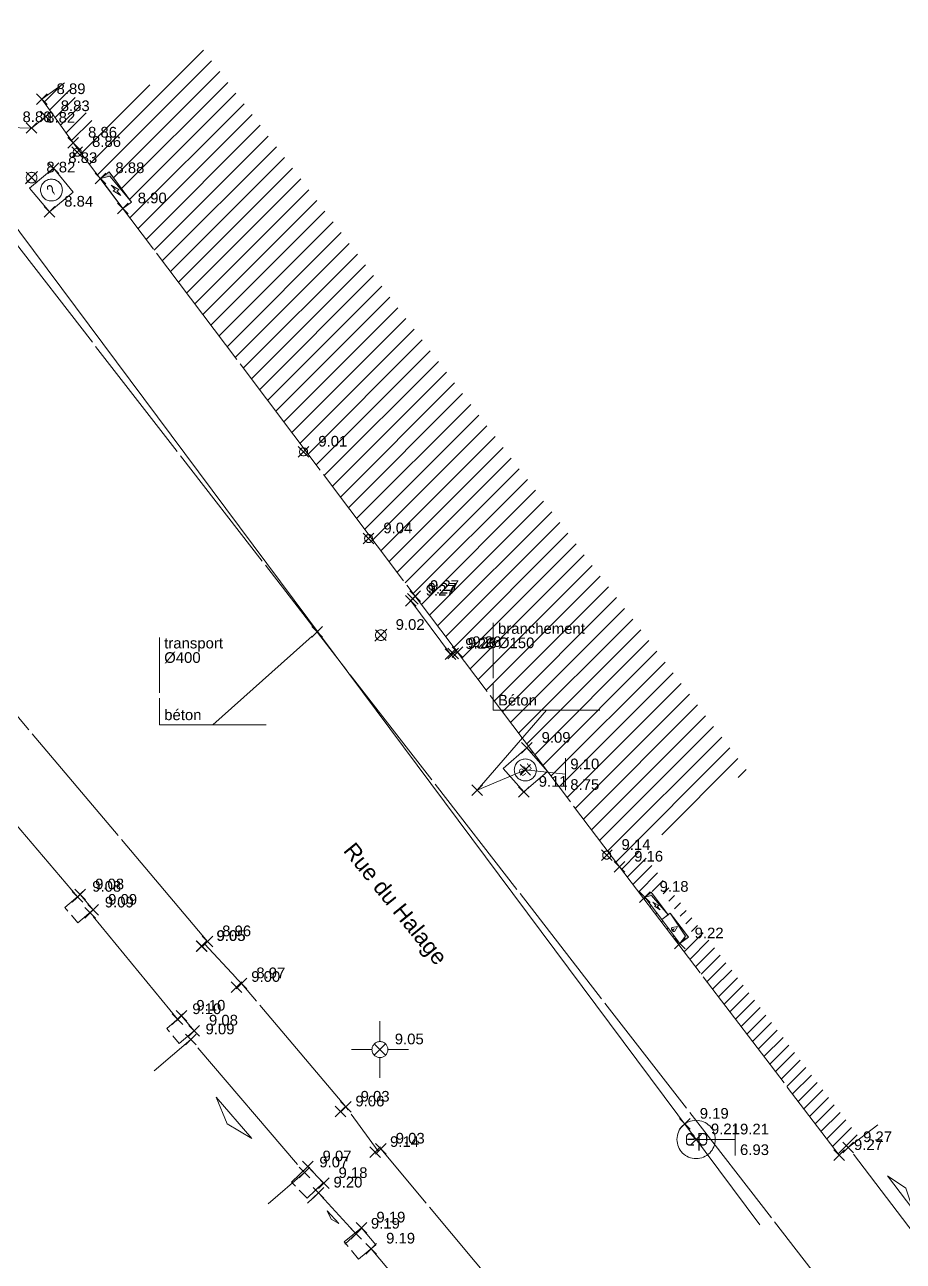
# Model space of a CAD drawing. Header units: metres. Extents: x 1232176 to 1232774, y 7198915 to 7199601.
# Drawn here: x 1232613.99 to 1232630.48, y 7199486.19 to 7199509.4 of the extents above; entities that cross this region are included whole.
import ezdxf
from ezdxf.enums import TextEntityAlignment as Align

# ---------------------------------------------------------------- set-up
doc = ezdxf.new("R2010")
doc.units = ezdxf.units.M
doc.header["$PDMODE"] = 3
doc.header["$PDSIZE"] = 0.1
for name, pattern in [('LL_0821', [0.7, 0.5, -0.2]), ('LL_0822', [2.5, 2.5, 0]), ('RL_1105', [2.5, 2.5, 0]), ('SL_1144', [2.5, 2.5, 0]), ('SL_1146', [2.5, 2.5, 0]), ('Socle_Continu', [2.5, 2.5, 0]), ('YL_2901', [2.5, 2.5, 0])]:
    doc.linetypes.add(name, pattern=pattern)
for name, color, linetype, lineweight in [('BATIH_SCS', 201, 'Socle_Continu', 13), ('CLOTH_SCS', 212, 'Socle_Continu', 13), ('CLOTU_SCS', 212, 'Socle_Continu', 13), ('EAUPO_SCS', 140, 'Socle_Continu', 13), ('ELECT_SCS', 1, 'Socle_Continu', 13), ('GAZFL_SCS', 40, 'Socle_Continu', 13), ('HABIL_SCI', 7, 'Socle_Continu', 13), ('INDET_SCS', 7, 'Socle_Continu', 13), ('SIGTA_SCI', 7, 'Socle_Continu', 13), ('SIGTO_SCI', 255, 'Socle_Continu', 13), ('VOIRI_SCS', 7, 'Socle_Continu', 13)]:
    doc.layers.add(name, color=color, linetype=linetype, lineweight=lineweight)
for name, color, linetype, lineweight, true_color in [('BATIM_SCS', 7, 'Socle_Continu', 13, 0xdf7fff), ('EAUPL_PSI', 5, 'Socle_Continu', 13, 0x0000ff), ('EAUPL_PSS', 5, 'Socle_Continu', 13, 0x0000ff), ('EAUPL_SCI', 5, 'Socle_Continu', 13, 0x0000ff), ('EAUPL_SCS', 5, 'Socle_Continu', 13, 0x0000ff), ('EAUPL_SCT', 5, 'Socle_Continu', 13, 0x0000ff), ('EAUUS_PSI', 7, 'Socle_Continu', 13, 0x7f3f00), ('EAUUS_SCI', 7, 'Socle_Continu', 13, 0x7f3f00), ('EAUUS_SCS', 7, 'Socle_Continu', 13, 0x7f3f00), ('EAUUS_SCT', 7, 'Socle_Continu', 13, 0x7f3f00), ('SIGTR_PSS', 7, 'Socle_Continu', 13, 0x9966cc), ('SIGTS_PSS', 7, 'Socle_Continu', 13, 0x9966cc)]:
    doc.layers.add(name, color=color, linetype=linetype, lineweight=lineweight, true_color=true_color)
doc.styles.add('Reseaux', font='arial.ttf')
doc.styles.get("Standard").update_dxf_attribs({"font": 'arial.ttf'})
doc.linetypes.add('BL_0101', pattern='A,3,-0.2,0.2,-0.381,["ep",Standard,S=0.254,R=0,X=-0.2,Y=-0.1],-0.381,0.2,-0.2', length=4.562)
doc.linetypes.add('CL_0181', pattern='A,3,-0.15,0.4,-0.381,["eu",Standard,S=0.254,R=0,X=-0.2,Y=-0.1],-0.381,0.4,-0.15', length=4.862)
pattern_1 = [(45, (0, 0), (-0.1237436867076, 0.1237436867076), [])]

# ---------------------------------------------------------------- blocks, each defined once
blk = doc.blocks.new('YP_1521')
at = {"layer": 'SIGTO_SCI', "color": 7, "linetype": 'Socle_Continu'}
blk.add_point((0, 0), dxfattribs=at)
at = {"layer": 'SIGTA_SCI', "linetype": 'Socle_Continu'}
blk.add_attdef('ALT', (0.278, 0.099), '', height=0.2, dxfattribs=at)
at = {"layer": 'SIGTA_SCI', "linetype": 'Socle_Continu', "flags": 9}
blk.add_attdef('CALQUE_ALT', (1.69, -1.18), '', height=0.2, dxfattribs=at)
at = {"layer": 'SIGTO_SCI', "linetype": 'Socle_Continu', "flags": 9}
for tag, p in [('ID', (1.69, 0.105)), ('NATURE', (1.69, -0.216)), ('FAMILLE', (1.69, -0.538)), ('CALQUE', (1.69, -0.859)), ('PCRS', (1.69, -1.823))]:
    blk.add_attdef(tag, p, '', height=0.2, dxfattribs=at)
blk = doc.blocks.new('FP_0406')
at = {"layer": 'ELECT_SCS', "linetype": 'Socle_Continu'}
blk.add_hatch(color=256, dxfattribs=at).paths.add_polyline_path([(0, 0), (0, 0.286), (1, 0.286), (0.1, 0.229)])
at = {"layer": 'ELECT_SCS', "linetype": 'Socle_Continu', "flags": 128}
blk.add_lwpolyline([(0, 0.286), (0, 0), (1, 0), (1, 0.286)], close=True, dxfattribs=at)
at = {"layer": 'ELECT_SCS', "linetype": 'Socle_Continu'}
blk.add_lwpolyline([(0, 0), (0, 0.286), (1, 0.286), (0.1, 0.229)], close=True, dxfattribs=at)
at = {"layer": 'ELECT_SCS', "linetype": 'Socle_Continu', "flags": 128}
blk.add_lwpolyline([(0.689, 0.161), (0.466, 0.074), (0.473, 0.136), (0.314, 0.12), (0.54, 0.215), (0.526, 0.147), (0.689, 0.161)], dxfattribs=at)
at = {"layer": 'ELECT_SCS', "linetype": 'Socle_Continu', "flags": 9}
for tag, p in [('ID', (1.244, 0.678)), ('NATURE', (1.244, 0.357)), ('FAMILLE', (1.244, 0.035)), ('CALQUE', (1.244, -0.286)), ('PCRS', (1.244, -0.607))]:
    blk.add_attdef(tag, p, '', height=0.2, dxfattribs=at)
blk = doc.blocks.new('SP_1161')
at = {"layer": 'CLOTU_SCS', "linetype": 'Socle_Continu'}
for p, q in [((0, 0), (0, 0.2745)), ((1, 0.2745), (1, 0)), ((0.5, 0.1545), (0.3438, 0.103)), ((0.6563, 0.103), (0.5, 0.1545)), ((0.3438, 0.103), (0.6563, 0.103)), ((0.0625, 0), (0.9375, 0))]:
    blk.add_line(p, q, dxfattribs=at)
at = {"layer": 'CLOTU_SCS', "linetype": 'Socle_Continu', "flags": 9}
for tag, p in [('ID', (1.3598, 0.3853)), ('NATURE', (1.3598, 0.0641)), ('FAMILLE', (1.3598, -0.2572)), ('CALQUE', (1.3598, -0.5785)), ('PCRS', (1.3598, -0.8998))]:
    blk.add_attdef(tag, p, '', height=0.2, dxfattribs=at)
blk = doc.blocks.new('CP_0163')
at = {"layer": 'EAUUS_SCS', "linetype": 'Socle_Continu'}
blk.add_lwpolyline([(0, 0), (1, 0), (1, 1), (0, 1)], close=True, dxfattribs=at)
at = {"layer": 'EAUUS_SCS', "linetype": 'Socle_Continu', "const_width": 0.0235, "flags": 128}
for points in [[(0.45, 0.412), (0.362, 0.412, -0.405328), (0.31, 0.465), (0.31, 0.553, -0.999132), (0.45, 0.553), (0.45, 0.518), (0.327, 0.518)], [(0.538, 0.624), (0.538, 0.474, 0.410802), (0.6, 0.412), (0.679, 0.412), (0.679, 0.624)]]:
    blk.add_lwpolyline(points, format="xyb", dxfattribs=at)
at = {"layer": 'EAUUS_SCS', "linetype": 'Socle_Continu'}
blk.add_circle((0.5, 0.5), 0.353, dxfattribs=at)
at = {"layer": 'EAUUS_SCS', "linetype": 'Socle_Continu', "flags": 9}
for tag, p in [('ID', (1.381, 1.06)), ('NATURE', (1.381, 0.739)), ('FAMILLE', (1.381, 0.417)), ('CALQUE', (1.381, 0.096)), ('TYPE', (1.381, -0.546)), ('PCRS', (1.381, -0.225))]:
    blk.add_attdef(tag, p, '', height=0.2, dxfattribs=at)
blk = doc.blocks.new('AP_0001')
at = {"layer": 'EAUPO_SCS', "linetype": 'Socle_Continu'}
blk.add_line((0.113, 0.113), (-0.113, -0.113), dxfattribs=at)
blk.add_circle((0, 0), 0.1, dxfattribs=at)
at = {"layer": 'EAUPO_SCS', "linetype": 'Socle_Continu', "flags": 9}
for tag, p in [('ID', (0.809, 0.507)), ('NATURE', (0.809, 0.186)), ('FAMILLE', (0.809, -0.135)), ('CALQUE', (0.809, -0.456)), ('PCRS', (0.809, -0.778))]:
    blk.add_attdef(tag, p, '', height=0.2, dxfattribs=at)
blk = doc.blocks.new('LP_0841')
at = {"layer": 'VOIRI_SCS', "linetype": 'Socle_Continu', "flags": 128}
blk.add_lwpolyline([(0, 0), (0, 0.5), (1, 0)], dxfattribs=at)
at = {"layer": 'VOIRI_SCS', "linetype": 'Socle_Continu', "flags": 9}
for tag, p in [('ID', (1.428, 0.548)), ('NATURE', (1.428, 0.227)), ('FAMILLE', (1.428, -0.095)), ('CALQUE', (1.428, -0.416)), ('PCRS', (1.428, -0.737))]:
    blk.add_attdef(tag, p, '', height=0.2, dxfattribs=at)
blk = doc.blocks.new('LP_0842')
at = {"layer": 'VOIRI_SCS', "linetype": 'Socle_Continu', "flags": 128}
blk.add_lwpolyline([(1, 0), (1, 0.5), (0, 0)], dxfattribs=at)
at = {"layer": 'VOIRI_SCS', "linetype": 'Socle_Continu', "flags": 9}
for tag, p in [('ID', (1.488, 0.614)), ('NATURE', (1.488, 0.292)), ('FAMILLE', (1.488, -0.029)), ('CALQUE', (1.488, -0.35)), ('PCRS', (1.488, -0.672))]:
    blk.add_attdef(tag, p, '', height=0.2, dxfattribs=at)
blk = doc.blocks.new('YP_2908')
at = {"layer": 'SIGTR_PSS', "linetype": 'Socle_Continu'}
for p, q in [((0, 0.15), (0, 0.533)), ((-0.15, 0), (-0.533, 0)), ((0.15, 0), (0.533, 0)), ((0.533, 0), (0.15, 0)), ((0, -0.15), (0, -0.533))]:
    blk.add_line(p, q, dxfattribs=at)
blk.add_circle((0, 0), 0.15, dxfattribs=at)
at = {"layer": 'SIGTR_PSS', "linetype": 'Socle_Continu', "flags": 9}
for tag, p in [('ID', (0.884, 0.274)), ('NATURE', (0.884, -0.047)), ('FAMILLE', (0.884, -0.368)), ('CALQUE', (0.884, -0.689)), ('PCRS', (0.884, -1.011))]:
    blk.add_attdef(tag, p, '', height=0.2, dxfattribs=at)
blk = doc.blocks.new('BP_2058')
at = {"layer": 'EAUPL_PSS', "linetype": 'Socle_Continu'}
blk.add_circle((0, 0), 0.075, dxfattribs=at)
at = {"layer": 'EAUPL_PSS', "linetype": 'Socle_Continu', "flags": 9}
for tag, p in [('ID', (0.501, -0.1)), ('NATURE', (0.501, -0.421)), ('FAMILLE', (0.501, -0.742)), ('CALQUE', (0.501, -1.064)), ('PCRS', (0.501, -1.385))]:
    blk.add_attdef(tag, p, '', height=0.2, dxfattribs=at)
blk = doc.blocks.new('JP_0703')
at = {"layer": 'GAZFL_SCS', "linetype": 'Socle_Continu'}
blk.add_hatch(color=256, dxfattribs=at).paths.add_polyline_path([(0, 0), (0, 0.359), (1, 0.359), (0.088, 0.3)])
h = blk.add_hatch(color=256, dxfattribs=at)
edge = h.paths.add_edge_path()
edge.add_line((0.505, 0.179), (0.471, 0.106))
edge.add_line((0.471, 0.106), (0.471, 0.096))
edge.add_ellipse((0.505, 0.099), major_axis=(-0.0336, 0), ratio=0.758629, start_angle=5.446, end_angle=174.554)
edge.add_line((0.538, 0.096), (0.538, 0.106))
edge.add_line((0.538, 0.106), (0.505, 0.179))
at = {"layer": 'GAZFL_SCS', "linetype": 'Socle_Continu', "flags": 128}
blk.add_lwpolyline([(0, 0.359), (0, 0), (1, 0), (1, 0.359)], close=True, dxfattribs=at)
at = {"layer": 'GAZFL_SCS', "linetype": 'Socle_Continu'}
blk.add_lwpolyline([(0, 0), (0, 0.359), (1, 0.359), (0.088, 0.3)], close=True, dxfattribs=at)
blk.add_lwpolyline([(0.578, 0.106), (0.578, 0.124), (0.505, 0.281), (0.432, 0.124), (0.432, 0.106, 0.066358), (0.436, 0.095, 0.1059), (0.452, 0.076, 0.086348), (0.476, 0.064, 0.076263), (0.505, 0.059, 0.076263), (0.534, 0.064, 0.086348), (0.557, 0.076, 0.1059), (0.574, 0.095, 0.066358)], format="xyb", close=True, dxfattribs=at)
at = {"layer": 'GAZFL_SCS', "linetype": 'Socle_Continu', "flags": 9}
for tag, p in [('ID', (1.013, 0.696)), ('NATURE', (1.013, 0.374)), ('FAMILLE', (1.013, 0.053)), ('CALQUE', (1.013, -0.268)), ('PCRS', (1.013, -0.589))]:
    blk.add_attdef(tag, p, '', height=0.2, dxfattribs=at)
blk = doc.blocks.new('RP_1126')
at = {"layer": 'BATIM_SCS', "linetype": 'Socle_Continu', "flags": 128}
blk.add_lwpolyline([(0, 0), (0, 1), (1, 1), (1, 0)], close=True, dxfattribs=at)
at = {"layer": 'BATIM_SCS', "linetype": 'Socle_Continu', "flags": 9}
for tag, p in [('ID', (1.409, 0.991)), ('NATURE', (1.409, 0.67)), ('CALQUE', (1.409, 0.028)), ('FAMILLE', (1.409, 0.349)), ('PCRS', (1.409, -0.294))]:
    blk.add_attdef(tag, p, '', height=0.2, dxfattribs=at)
blk = doc.blocks.new('ZP_1565')
at = {"layer": 'HABIL_SCI', "linetype": 'Socle_Continu'}
blk.add_attdef('TYPE', text='', height=0.3, dxfattribs=at).set_placement((0, 0), align=Align.MIDDLE_CENTER)
at = {"layer": 'HABIL_SCI', "linetype": 'Socle_Continu', "flags": 9}
for tag, p in [('ID', (0.547, -0.599)), ('NATURE', (0.547, -0.92)), ('FAMILLE', (0.547, -1.242)), ('CALQUE', (0.547, -1.563)), ('PCRS', (0.533, -1.833))]:
    blk.add_attdef(tag, p, '', height=0.2, dxfattribs=at)
blk = doc.blocks.new('KP_0763')
at = {"layer": 'INDET_SCS', "linetype": 'Socle_Continu'}
blk.add_lwpolyline([(0, 0), (0.85, 0), (0.85, 0.85), (0, 0.85)], close=True, dxfattribs=at)
at = {"layer": 'INDET_SCS', "linetype": 'Socle_Continu', "flags": 128}
blk.add_lwpolyline([(0.362, 0.503, -1), (0.487, 0.503, -0.209077), (0.455, 0.422, 0.201083), (0.425, 0.351), (0.425, 0.316)], format="xyb", dxfattribs=at)
at = {"layer": 'INDET_SCS', "linetype": 'Socle_Continu'}
blk.add_lwpolyline([(0.419, 0.29, 0.098491), (0.418, 0.287, 0.098491), (0.417, 0.284, 0.098491), (0.418, 0.281, 0.098491), (0.419, 0.279, 0.098491), (0.422, 0.277, 0.098491), (0.425, 0.277, 0.098491), (0.428, 0.277, 0.098491), (0.431, 0.279, 0.098491), (0.432, 0.281, 0.098491), (0.433, 0.284, 0.098491), (0.432, 0.287, 0.098491), (0.431, 0.29, 0.098491), (0.428, 0.292, 0.098491), (0.425, 0.292, 0.098491), (0.422, 0.292, 0.098491)], format="xyb", close=True, dxfattribs=at)
blk.add_circle((0.425, 0.425), 0.3, dxfattribs=at)
at = {"layer": 'INDET_SCS', "linetype": 'Socle_Continu', "flags": 9}
for tag, p in [('ID', (1.165, 0.865)), ('NATURE', (1.165, 0.544)), ('FAMILLE', (1.165, 0.223)), ('CALQUE', (1.165, -0.099)), ('PCRS', (1.165, -0.42))]:
    blk.add_attdef(tag, p, '', height=0.2, dxfattribs=at)
blk = doc.blocks.new('BP_0081')
at = {"layer": 'EAUPL_SCS', "linetype": 'Socle_Continu', "const_width": 0.02, "flags": 128}
for points in [[(-0.031, -0.087), (-0.106, -0.087, -0.424), (-0.151, -0.042), (-0.151, 0.033, -0.997785), (-0.031, 0.033), (-0.031, 0.003), (-0.136, 0.003)], [(0.044, -0.177), (0.044, 0.093), (0.112, 0.093, -0.410802), (0.164, 0.041), (0.164, -0.037, -0.396178), (0.112, -0.087), (0.059, -0.087)]]:
    blk.add_lwpolyline(points, format="xyb", dxfattribs=at)
at = {"layer": 'EAUPL_SCS', "linetype": 'Socle_Continu'}
blk.add_circle((0, 0), 0.3, dxfattribs=at)
at = {"layer": 'EAUPL_SCS', "linetype": 'Socle_Continu', "flags": 9}
for tag, p in [('ID', (0.731, 0.67)), ('NATURE', (0.731, 0.348)), ('FAMILLE', (0.731, 0.027)), ('CALQUE', (0.731, -0.294)), ('PCRS', (0.731, -0.615)), ('TYPE', (0.731, -0.937))]:
    blk.add_attdef(tag, p, '', height=0.2, dxfattribs=at)
blk = doc.blocks.new('*U78')
at = {"layer": 'EAUPL_PSI', "linetype": 'Socle_Continu'}
blk.add_line((0.733, 0), (0, 0), dxfattribs=at)
at = {"layer": 'EAUPL_PSI', "linetype": 'Socle_Continu', "flags": 128}
blk.add_lwpolyline([(0.733, -0.3), (0.733, 0.3)], dxfattribs=at)
at = {"layer": 'EAUPL_PSI', "linetype": 'Socle_Continu'}
blk.add_point((0, 0), dxfattribs=at)
for tag, p in [('TAMPON', (0.824, 0.196)), ('RADIER', (0.824, -0.192))]:
    blk.add_attdef(tag, text='', height=0.2, dxfattribs=at).set_placement(p, align=Align.MIDDLE_LEFT)
at = {"layer": 'EAUPL_PSI', "linetype": 'Socle_Continu', "style": 'Reseaux', "flags": 9}
for tag, p in [('ID', (2.428, 0.07)), ('NATURE', (2.428, -0.251))]:
    blk.add_attdef(tag, p, '', height=0.2, dxfattribs=at)
at = {"layer": 'EAUPL_PSI', "linetype": 'Socle_Continu', "flags": 9}
for tag, p in [('FAMILLE', (2.428, -0.573)), ('CALQUE', (2.428, -0.894))]:
    blk.add_attdef(tag, p, '', height=0.2, dxfattribs=at)
blk = doc.blocks.new('*U87')
at = {"layer": 'EAUPL_SCI', "linetype": 'Socle_Continu'}
blk.add_line((-1.96, -1.743), (0, 0), dxfattribs=at)
at = {"layer": 'EAUPL_SCI', "linetype": 'Socle_Continu', "flags": 128}
blk.add_lwpolyline([(-0.96, -1.743), (-2.96, -1.743), (-2.96, -0.104)], dxfattribs=at)
at = {"layer": 'EAUPL_SCI', "linetype": 'Socle_Continu'}
blk.add_point((0, 0), dxfattribs=at)
at = {"layer": 'EAUPL_SCI', "linetype": 'Socle_Continu', "flags": 9}
for tag, p in [('ID', (2.47, 1.418)), ('NATURE', (2.47, 1.097)), ('FAMILLE', (2.47, 0.776)), ('CALQUE', (2.47, 0.454))]:
    blk.add_attdef(tag, p, '', height=0.2, dxfattribs=at)
at = {"layer": 'EAUPL_SCI', "linetype": 'Socle_Continu'}
for tag, p in [('TYPE', (-2.871, -0.31)), ('DIAM', (-2.871, -0.58)), ('NBR', (-2.871, -0.858)), ('LARG', (-2.871, -1.124)), ('HAUT', (-2.871, -1.39)), ('MATER', (-2.871, -1.656))]:
    blk.add_attdef(tag, p, '', height=0.2, dxfattribs=at)
blk = doc.blocks.new('*U88')
at = {"layer": 'EAUUS_SCI', "linetype": 'Socle_Continu'}
blk.add_line((1.306, 1.505), (0, 0), dxfattribs=at)
at = {"layer": 'EAUUS_SCI', "linetype": 'Socle_Continu', "flags": 128}
blk.add_lwpolyline([(2.306, 1.505), (0.306, 1.505), (0.306, 3.143)], dxfattribs=at)
at = {"layer": 'EAUUS_SCI', "linetype": 'Socle_Continu'}
blk.add_point((0, 0), dxfattribs=at)
for tag, p in [('TYPE', (0.394, 2.938)), ('DIAM', (0.394, 2.668)), ('NBR', (0.394, 2.39)), ('LARG', (0.394, 2.124)), ('HAUT', (0.394, 1.858)), ('MATER', (0.394, 1.592))]:
    blk.add_attdef(tag, p, '', height=0.2, dxfattribs=at)
at = {"layer": 'EAUUS_SCI', "linetype": 'Socle_Continu', "flags": 9}
for tag, p in [('ID', (2.47, 1.418)), ('NATURE', (2.47, 1.097)), ('FAMILLE', (2.47, 0.776)), ('CALQUE', (2.47, 0.454))]:
    blk.add_attdef(tag, p, '', height=0.2, dxfattribs=at)
blk = doc.blocks.new('*U83')
at = {"layer": 'EAUUS_PSI', "linetype": 'Socle_Continu'}
blk.add_line((0.754, -0.082), (0, 0), dxfattribs=at)
at = {"layer": 'EAUUS_PSI', "linetype": 'Socle_Continu', "flags": 128}
blk.add_lwpolyline([(0.754, -0.382), (0.754, 0.218)], dxfattribs=at)
at = {"layer": 'EAUUS_PSI', "linetype": 'Socle_Continu'}
blk.add_point((0, 0), dxfattribs=at)
at = {"layer": 'EAUUS_PSI', "linetype": 'Socle_Continu', "style": 'Reseaux', "flags": 9}
for tag, p in [('ID', (2.525, 0.541)), ('NATURE', (2.525, 0.22))]:
    blk.add_attdef(tag, p, '', height=0.2, dxfattribs=at)
at = {"layer": 'EAUUS_PSI', "linetype": 'Socle_Continu'}
for tag, p in [('TAMPON', (0.844, 0.113)), ('RADIER', (0.844, -0.274))]:
    blk.add_attdef(tag, text='', height=0.2, dxfattribs=at).set_placement(p, align=Align.MIDDLE_LEFT)
at = {"layer": 'EAUUS_PSI', "linetype": 'Socle_Continu', "flags": 9}
for tag, p in [('FAMILLE', (2.525, -0.101)), ('CALQUE', (2.546, -0.505))]:
    blk.add_attdef(tag, p, '', height=0.2, dxfattribs=at)

msp = doc.modelspace()

# ---------------------------------------------------------------- hatches: boundary and pattern name
at = {"layer": 'BATIH_SCS', "linetype": 'Socle_Continu'}
h = msp.add_hatch(dxfattribs=at)
h.set_pattern_fill('RL_1107', color=256, pattern_type=2)
h.set_pattern_definition([(45, (0, 0), (-0.176776695297, 0.176776695297), [])])
h.paths.add_polyline_path([(1232617.296, 7199508.995), (1232614.901, 7199507.189), (1232625.153, 7199493.596), (1232627.549, 7199495.402)])
h.paths.add_polyline_path([(1232615.996, 7199506.074), (1232615.834, 7199505.955), (1232615.415, 7199506.521), (1232615.577, 7199506.64)], flags=16)
h.paths.add_polyline_path([(1232615.996, 7199506.074), (1232615.587, 7199506.56), (1232615.415, 7199506.521), (1232615.577, 7199506.64)], flags=0)
h.paths.add_polyline_path([(1232615.795, 7199506.199), (1232615.652, 7199506.288), (1232615.691, 7199506.31), (1232615.615, 7199506.393), (1232615.763, 7199506.305), (1232615.719, 7199506.284)], flags=0)
at = {"layer": 'CLOTH_SCS', "linetype": 'Socle_Continu'}
h = msp.add_hatch(dxfattribs=at)
h.set_pattern_fill('SL_1144', color=256, pattern_type=2)
h.set_pattern_definition(pattern_1)
h.paths.add_polyline_path([(1232614.739, 7199508.316), (1232614.31, 7199508.005), (1232614.901, 7199507.189), (1232615.324, 7199507.508)])
h = msp.add_hatch(dxfattribs=at)
h.set_pattern_fill('SL_1144', color=256, pattern_type=2)
h.set_pattern_definition(pattern_1)
h.paths.add_polyline_path([(1232625.553, 7199493.897), (1232625.153, 7199493.596), (1232629.279, 7199488.182), (1232629.677, 7199488.485)])
h.paths.add_polyline_path([(1232626.288, 7199492.155), (1232625.63, 7199493.029), (1232625.88, 7199493.217), (1232626.538, 7199492.343)], flags=16)
h.paths.add_polyline_path([(1232626.538, 7199492.343), (1232625.896, 7199493.092), (1232625.63, 7199493.029), (1232625.88, 7199493.217)], flags=0)
h.paths.add_polyline_path([(1232626.224, 7199492.533), (1232626.001, 7199492.67), (1232626.061, 7199492.705), (1232625.942, 7199492.834), (1232626.173, 7199492.699), (1232626.105, 7199492.665)], flags=0)

# ---------------------------------------------------------------- linework, layer by layer
at = {"layer": 'BATIM_SCS', "linetype": 'RL_1105'}
msp.add_polyline3d([(1232614.901, 7199507.189, 8.86), (1232625.153, 7199493.596, 9.16)], dxfattribs=at)
at = {"layer": 'BATIM_SCS', "linetype": 'Socle_Continu'}
msp.add_polyline3d([(1232622.115, 7199497.625, 9.26), (1232621.982, 7199497.59, 9.26), (1232621.24, 7199498.59, 9.27), (1232621.32, 7199498.678, 9.27)], dxfattribs=at)
at = {"layer": 'CLOTU_SCS', "linetype": 'SL_1144'}
for points in [[(1232614.739, 7199508.316, 8.906), (1232614.31, 7199508.005, 8.89), (1232614.901, 7199507.189, 8.86)], [(1232625.153, 7199493.596, 9.16), (1232629.279, 7199488.182, 9.27)]]:
    msp.add_polyline3d(points, dxfattribs=at)
at = {"layer": 'CLOTU_SCS', "linetype": 'SL_1146'}
for points in [[(1232614.98, 7199493.03, 9.08), (1232613.083, 7199495.264, 9.04)], [(1232616.858, 7199490.734, 9.1), (1232615.216, 7199492.735, 9.09)], [(1232620.496, 7199486.427, 9.19), (1232622.064, 7199484.556, 9.25)]]:
    msp.add_polyline3d(points, dxfattribs=at)
at = {"layer": 'EAUPL_SCT', "linetype": 'BL_0101'}
msp.add_polyline3d([(1232592.306, 7199534.477, 6.63), (1232627.79, 7199486.874, 6.93)], dxfattribs=at)
at = {"layer": 'EAUUS_SCT', "linetype": 'CL_0181'}
msp.add_polyline3d([(1232623.388, 7199495.415, 8.75), (1232622.481, 7199495.033, 8.75)], dxfattribs=at)
at = {"layer": 'SIGTS_PSS', "linetype": 'YL_2901'}
msp.add_polyline3d([(1232588.035, 7199526.334, 7.98), (1232604.168, 7199517.749, 8.37), (1232654.031, 7199453.452, 9.16)], dxfattribs=at)
at = {"layer": 'VOIRI_SCS', "linetype": 'LL_0821'}
msp.add_polyline3d([(1232611.527, 7199511.508, 8.66), (1232611.077, 7199511.028, 8.65), (1232611.068, 7199510.605, 8.66), (1232613.061, 7199507.906, 8.78), (1232613.671, 7199507.477, 8.8), (1232614.116, 7199507.466, 8.82), (1232614.388, 7199507.684, 8.83)], dxfattribs=at)
at = {"layer": 'VOIRI_SCS', "linetype": 'LL_0822'}
for points in [[(1232617.419, 7199492.195, 8.96), (1232612.203, 7199498.381, 8.81)], [(1232620.018, 7199489.091, 9.03), (1232618.06, 7199491.407, 8.97)], [(1232628.76, 7199478.766, 9.34), (1232624.858, 7199483.289, 9.16), (1232620.677, 7199488.303, 9.03)]]:
    msp.add_polyline3d(points, dxfattribs=at)

# ---------------------------------------------------------------- block references
at = {"layer": 'BATIM_SCS', "linetype": 'Socle_Continu'}
for p, xscale, yscale, zscale, rotation in [((1232615.034, 7199493.076, 9.08), 0.3780035143864812, 0.3780035143864812, 0.90000836758686, 220.1733585658666), ((1232616.934, 7199490.798, 9.1), 0.365784896853995, 0.365784896853995, 0.8709164210809405, 220.3591895757608)]:
    msp.add_blockref('RP_1126', p, dxfattribs=dict(at, xscale=xscale, yscale=yscale, zscale=zscale, rotation=rotation))
at = {"layer": 'BATIM_SCS', "linetype": 'Socle_Continu', "xscale": 0.42, "yscale": 0.42}
for p, rotation in [((1232619.303, 7199487.969, 9.07), 223.761671675089), ((1232620.314, 7199486.821, 9.19), 219.4913792185714)]:
    msp.add_blockref('RP_1126', p, dxfattribs=dict(at, rotation=rotation))
at = {"layer": 'CLOTU_SCS', "linetype": 'Socle_Continu'}
for p, xscale, yscale, rotation in [((1232619.243, 7199487.855, 9.07), 3.287534180030109, 3.287534180030109, 130.5414592930377), ((1232629.45, 7199488.33, 9.27), 2.531037500778199, 2.531037500778199, 307.319428635689), ((1232620.211, 7199486.705, 9.19), 1.04408388630284, 1.04408388630284, 132.35288430668)]:
    msp.add_blockref('SP_1161', p, dxfattribs=dict(at, xscale=xscale, yscale=yscale, rotation=rotation))
at = {"layer": 'EAUPL_PSI', "linetype": 'Socle_Continu'}
ref = msp.add_blockref('*U78', (1232626.594, 7199488.478, 9.21), dxfattribs=at)
ref.add_attrib('TAMPON', '9.21', dxfattribs={"linetype": 'Socle_Continu', "height": 0.2}).set_placement((1232627.418, 7199488.673), align=Align.MIDDLE_LEFT)
ref.add_attrib('RADIER', '6.93', dxfattribs={"linetype": 'Socle_Continu', "height": 0.2}).set_placement((1232627.418, 7199488.286), align=Align.MIDDLE_LEFT)
at = {"layer": 'EAUPL_PSS'}
for p in [(1232614.976, 7199507.012, 8.86), (1232619.224, 7199501.387, 9.01), (1232620.446, 7199499.759, 9.04), (1232624.915, 7199493.816, 9.14)]:
    msp.add_blockref('BP_2058', p, dxfattribs=at)
at = {"layer": 'EAUPL_SCI', "linetype": 'Socle_Continu'}
ref = msp.add_blockref('*U87', (1232619.48, 7199498.005), dxfattribs=at)
ref.add_attrib('TYPE', 'transport', (1232616.609, 7199497.696), dxfattribs={"linetype": 'Socle_Continu', "height": 0.2})
ref.add_attrib('DIAM', 'Ø400', (1232616.609, 7199497.425), dxfattribs={"linetype": 'Socle_Continu', "height": 0.2})
ref.add_attrib('MATER', 'béton', (1232616.609, 7199496.35), dxfattribs={"linetype": 'Socle_Continu', "height": 0.2})
at = {"layer": 'EAUPL_SCS', "linetype": 'Socle_Continu', "xscale": 1.199312850012525, "yscale": 1.199312850012525, "zscale": 1.199312850012525}
msp.add_blockref('BP_0081', (1232626.594, 7199488.478, 9.21), dxfattribs=at)
at = {"layer": 'EAUPO_SCS', "linetype": 'Socle_Continu'}
for p in [(1232614.12, 7199506.534, 8.82), (1232620.676, 7199497.946, 9.02)]:
    msp.add_blockref('AP_0001', p, dxfattribs=at)
at = {"layer": 'EAUUS_PSI', "linetype": 'Socle_Continu'}
msp.add_blockref('*U83', (1232623.388, 7199495.415, 9.1), dxfattribs=at).add_auto_attribs({'TAMPON': '9.10', 'RADIER': '8.75'})
at = {"layer": 'EAUUS_SCI', "linetype": 'Socle_Continu'}
ref = msp.add_blockref('*U88', (1232622.481, 7199495.033), dxfattribs=at)
ref.add_attrib('TYPE', 'branchement', (1232622.875, 7199497.971), dxfattribs={"linetype": 'Socle_Continu', "height": 0.2})
ref.add_attrib('DIAM', 'Ø150', (1232622.875, 7199497.701), dxfattribs={"linetype": 'Socle_Continu', "height": 0.2})
ref.add_attrib('MATER', 'Béton', (1232622.875, 7199496.625), dxfattribs={"linetype": 'Socle_Continu', "height": 0.2})
at = {"layer": 'EAUUS_SCS', "linetype": 'Socle_Continu', "xscale": 0.5856604992495147, "yscale": 0.5856604992495147, "rotation": 41.2886188136315}
msp.add_blockref('CP_0163', (1232623.361, 7199495.001, 9.11), dxfattribs=at)
at = {"layer": 'ELECT_SCS', "linetype": 'Socle_Continu', "xscale": 0.7042141523429525, "yscale": 0.7042141523429525, "rotation": 306.5015562111838}
msp.add_blockref('FP_0406', (1232615.415, 7199506.521, 8.88), dxfattribs=at)
at = {"layer": 'ELECT_SCS', "linetype": 'Socle_Continu', "xscale": 0.529999999840847, "yscale": 0.529999999840847, "zscale": 0.4845504345060312, "rotation": 306.9612003024384}
msp.add_blockref('FP_0406', (1232625.63, 7199493.029, 9.18), dxfattribs=at)
at = {"layer": 'GAZFL_SCS', "linetype": 'Socle_Continu', "xscale": -0.5637973886342538, "yscale": 0.5638445576065612, "zscale": 1.612692759251298, "rotation": 307.1148748595725}
msp.add_blockref('JP_0703', (1232626.288, 7199492.155, 9.22), dxfattribs=at)
at = {"layer": 'HABIL_SCI', "linetype": 'Socle_Continu', "rotation": 309.0172123000516}
msp.add_blockref('ZP_1565', (1232620.953, 7199492.904), dxfattribs=at).add_auto_attribs({'TYPE': 'Rue du Halage'})
at = {"layer": 'INDET_SCS', "linetype": 'Socle_Continu', "xscale": 0.6829766922234842, "yscale": 0.6829766922234842, "zscale": 0.6829766922234842, "rotation": 39.58957816735768}
msp.add_blockref('KP_0763', (1232614.453, 7199505.892, 8.84), dxfattribs=at)
at = {"layer": 'SIGTO_SCI', "linetype": 'Socle_Continu'}
ref = msp.add_blockref('YP_1521', (1232614.31, 7199508.005, 8.89), dxfattribs=at)
ref.add_attrib('ALT', '8.89', (1232614.588, 7199508.103, 8.89), dxfattribs={"layer": 'SIGTA_SCI', "linetype": 'Socle_Continu', "height": 0.2})
ref = msp.add_blockref('YP_1521', (1232614.388, 7199507.684, 8.83), dxfattribs=at)
ref.add_attrib('ALT', '8.83', (1232614.666, 7199507.783, 8.83), dxfattribs={"layer": 'SIGTA_SCI', "linetype": 'Socle_Continu', "height": 0.2})
ref = msp.add_blockref('YP_1521', (1232613.671, 7199507.477, 8.8), dxfattribs=at)
ref.add_attrib('ALT', '8.80', (1232613.949, 7199507.576, 8.8), dxfattribs={"layer": 'SIGTA_SCI', "linetype": 'Socle_Continu', "height": 0.2})
ref = msp.add_blockref('YP_1521', (1232614.116, 7199507.466, 8.82), dxfattribs=at)
ref.add_attrib('ALT', '8.82', (1232614.394, 7199507.565, 8.82), dxfattribs={"layer": 'SIGTA_SCI', "linetype": 'Socle_Continu', "height": 0.2})
ref = msp.add_blockref('YP_1521', (1232614.901, 7199507.189, 8.86), dxfattribs=at)
ref.add_attrib('ALT', '8.86', (1232615.179, 7199507.287, 8.86), dxfattribs={"layer": 'SIGTA_SCI', "linetype": 'Socle_Continu', "height": 0.2})
ref = msp.add_blockref('YP_1521', (1232614.976, 7199507.012, 8.86), dxfattribs=at)
ref.add_attrib('ALT', '8.86', (1232615.254, 7199507.111, 8.86), dxfattribs={"layer": 'SIGTA_SCI', "linetype": 'Socle_Continu', "height": 0.2})
ref = msp.add_blockref('YP_1521', (1232614.12, 7199506.534, 8.82), dxfattribs=at)
ref.add_attrib('ALT', '8.82', (1232614.397, 7199506.632, 8.82), dxfattribs={"layer": 'SIGTA_SCI', "linetype": 'Socle_Continu', "height": 0.2})
ref = msp.add_blockref('YP_1521', (1232614.53, 7199506.71, 8.83), dxfattribs=at)
ref.add_attrib('ALT', '8.83', (1232614.808, 7199506.809, 8.83), dxfattribs={"layer": 'SIGTA_SCI', "linetype": 'Socle_Continu', "height": 0.2})
ref = msp.add_blockref('YP_1521', (1232615.415, 7199506.521, 8.88), dxfattribs=at)
ref.add_attrib('ALT', '8.88', (1232615.693, 7199506.619, 8.88), dxfattribs={"layer": 'SIGTA_SCI', "linetype": 'Socle_Continu', "height": 0.2})
ref = msp.add_blockref('YP_1521', (1232614.453, 7199505.892, 8.84), dxfattribs=at)
ref.add_attrib('ALT', '8.84', (1232614.731, 7199505.991, 8.84), dxfattribs={"layer": 'SIGTA_SCI', "linetype": 'Socle_Continu', "height": 0.2})
ref = msp.add_blockref('YP_1521', (1232615.834, 7199505.955, 8.9), dxfattribs=at)
ref.add_attrib('ALT', '8.90', (1232616.112, 7199506.053, 8.9), dxfattribs={"layer": 'SIGTA_SCI', "linetype": 'Socle_Continu', "height": 0.2})
ref = msp.add_blockref('YP_1521', (1232619.224, 7199501.387, 9.01), dxfattribs=at)
ref.add_attrib('ALT', '9.01', (1232619.502, 7199501.486, 9.01), dxfattribs={"layer": 'SIGTA_SCI', "linetype": 'Socle_Continu', "height": 0.2})
ref = msp.add_blockref('YP_1521', (1232620.446, 7199499.759, 9.04), dxfattribs=at)
ref.add_attrib('ALT', '9.04', (1232620.723, 7199499.858, 9.04), dxfattribs={"layer": 'SIGTA_SCI', "linetype": 'Socle_Continu', "height": 0.2})
ref = msp.add_blockref('YP_1521', (1232621.274, 7199498.627, 9.27), dxfattribs=at)
ref.add_attrib('ALT', '9.27', (1232621.552, 7199498.726, 9.27), dxfattribs={"layer": 'SIGTA_SCI', "linetype": 'Socle_Continu', "height": 0.2})
ref = msp.add_blockref('YP_1521', (1232621.32, 7199498.678, 9.27), dxfattribs=at)
ref.add_attrib('ALT', '9.27', (1232621.598, 7199498.777, 9.27), dxfattribs={"layer": 'SIGTA_SCI', "linetype": 'Socle_Continu', "height": 0.2})
ref = msp.add_blockref('YP_1521', (1232621.24, 7199498.59, 9.27), dxfattribs=at)
ref.add_attrib('ALT', '9.27', (1232621.518, 7199498.689, 9.27), dxfattribs={"layer": 'SIGTA_SCI', "linetype": 'Socle_Continu', "height": 0.2})
ref = msp.add_blockref('YP_1521', (1232620.676, 7199497.946, 9.02), dxfattribs=at)
ref.add_attrib('ALT', '9.02', (1232620.954, 7199498.045, 9.02), dxfattribs={"layer": 'SIGTA_SCI', "linetype": 'Socle_Continu', "height": 0.2})
ref = msp.add_blockref('YP_1521', (1232621.982, 7199497.59, 9.26), dxfattribs=at)
ref.add_attrib('ALT', '9.26', (1232622.26, 7199497.689, 9.26), dxfattribs={"layer": 'SIGTA_SCI', "linetype": 'Socle_Continu', "height": 0.2})
ref = msp.add_blockref('YP_1521', (1232622.031, 7199497.603, 9.26), dxfattribs=at)
ref.add_attrib('ALT', '9.26', (1232622.309, 7199497.702, 9.26), dxfattribs={"layer": 'SIGTA_SCI', "linetype": 'Socle_Continu', "height": 0.2})
ref = msp.add_blockref('YP_1521', (1232622.115, 7199497.625, 9.26), dxfattribs=at)
ref.add_attrib('ALT', '9.26', (1232622.393, 7199497.723, 9.26), dxfattribs={"layer": 'SIGTA_SCI', "linetype": 'Socle_Continu', "height": 0.2})
ref = msp.add_blockref('YP_1521', (1232623.415, 7199495.828, 9.09), dxfattribs=at)
ref.add_attrib('ALT', '9.09', (1232623.693, 7199495.926, 9.09), dxfattribs={"layer": 'SIGTA_SCI', "linetype": 'Socle_Continu', "height": 0.2})
ref = msp.add_blockref('YP_1521', (1232623.361, 7199495.001, 9.11), dxfattribs=at)
ref.add_attrib('ALT', '9.11', (1232623.639, 7199495.1, 9.11), dxfattribs={"layer": 'SIGTA_SCI', "linetype": 'Socle_Continu', "height": 0.2})
ref = msp.add_blockref('YP_1521', (1232624.915, 7199493.816, 9.14), dxfattribs=at)
ref.add_attrib('ALT', '9.14', (1232625.193, 7199493.915, 9.14), dxfattribs={"layer": 'SIGTA_SCI', "linetype": 'Socle_Continu', "height": 0.2})
ref = msp.add_blockref('YP_1521', (1232625.153, 7199493.596, 9.16), dxfattribs=at)
ref.add_attrib('ALT', '9.16', (1232625.431, 7199493.695, 9.16), dxfattribs={"layer": 'SIGTA_SCI', "linetype": 'Socle_Continu', "height": 0.2})
ref = msp.add_blockref('YP_1521', (1232614.98, 7199493.03, 9.08), dxfattribs=at)
ref.add_attrib('ALT', '9.08', (1232615.258, 7199493.129, 9.08), dxfattribs={"layer": 'SIGTA_SCI', "linetype": 'Socle_Continu', "height": 0.2})
ref = msp.add_blockref('YP_1521', (1232615.034, 7199493.076, 9.08), dxfattribs=at)
ref.add_attrib('ALT', '9.08', (1232615.312, 7199493.174, 9.08), dxfattribs={"layer": 'SIGTA_SCI', "linetype": 'Socle_Continu', "height": 0.2})
ref = msp.add_blockref('YP_1521', (1232625.63, 7199493.029, 9.18), dxfattribs=at)
ref.add_attrib('ALT', '9.18', (1232625.908, 7199493.128, 9.18), dxfattribs={"layer": 'SIGTA_SCI', "linetype": 'Socle_Continu', "height": 0.2})
ref = msp.add_blockref('YP_1521', (1232615.216, 7199492.735, 9.09), dxfattribs=at)
ref.add_attrib('ALT', '9.09', (1232615.494, 7199492.834, 9.09), dxfattribs={"layer": 'SIGTA_SCI', "linetype": 'Socle_Continu', "height": 0.2})
ref = msp.add_blockref('YP_1521', (1232615.278, 7199492.787, 9.09), dxfattribs=at)
ref.add_attrib('ALT', '9.09', (1232615.556, 7199492.885, 9.09), dxfattribs={"layer": 'SIGTA_SCI', "linetype": 'Socle_Continu', "height": 0.2})
ref = msp.add_blockref('YP_1521', (1232617.31, 7199492.106, 9.05), dxfattribs=at)
ref.add_attrib('ALT', '9.05', (1232617.588, 7199492.205, 9.05), dxfattribs={"layer": 'SIGTA_SCI', "linetype": 'Socle_Continu', "height": 0.2})
ref = msp.add_blockref('YP_1521', (1232617.316, 7199492.107, 9.05), dxfattribs=at)
ref.add_attrib('ALT', '9.05', (1232617.594, 7199492.206, 9.05), dxfattribs={"layer": 'SIGTA_SCI', "linetype": 'Socle_Continu', "height": 0.2})
ref = msp.add_blockref('YP_1521', (1232617.419, 7199492.195, 8.96), dxfattribs=at)
ref.add_attrib('ALT', '8.96', (1232617.697, 7199492.294, 8.96), dxfattribs={"layer": 'SIGTA_SCI', "linetype": 'Socle_Continu', "height": 0.2})
ref = msp.add_blockref('YP_1521', (1232626.288, 7199492.155, 9.22), dxfattribs=at)
ref.add_attrib('ALT', '9.22', (1232626.566, 7199492.254, 9.22), dxfattribs={"layer": 'SIGTA_SCI', "linetype": 'Socle_Continu', "height": 0.2})
ref = msp.add_blockref('YP_1521', (1232618.06, 7199491.407, 8.97), dxfattribs=at)
ref.add_attrib('ALT', '8.97', (1232618.338, 7199491.506, 8.97), dxfattribs={"layer": 'SIGTA_SCI', "linetype": 'Socle_Continu', "height": 0.2})
ref = msp.add_blockref('YP_1521', (1232617.964, 7199491.338, 9), dxfattribs=at)
ref.add_attrib('ALT', '9.00', (1232618.242, 7199491.437, 9), dxfattribs={"layer": 'SIGTA_SCI', "linetype": 'Socle_Continu', "height": 0.2})
ref = msp.add_blockref('YP_1521', (1232616.858, 7199490.734, 9.1), dxfattribs=at)
ref.add_attrib('ALT', '9.10', (1232617.136, 7199490.832, 9.1), dxfattribs={"layer": 'SIGTA_SCI', "linetype": 'Socle_Continu', "height": 0.2})
ref = msp.add_blockref('YP_1521', (1232616.934, 7199490.798, 9.1), dxfattribs=at)
ref.add_attrib('ALT', '9.10', (1232617.212, 7199490.897, 9.1), dxfattribs={"layer": 'SIGTA_SCI', "linetype": 'Socle_Continu', "height": 0.2})
ref = msp.add_blockref('YP_1521', (1232617.171, 7199490.52, 9.08), dxfattribs=at)
ref.add_attrib('ALT', '9.08', (1232617.449, 7199490.618, 9.08), dxfattribs={"layer": 'SIGTA_SCI', "linetype": 'Socle_Continu', "height": 0.2})
ref = msp.add_blockref('YP_1521', (1232617.106, 7199490.354, 9.09), dxfattribs=at)
ref.add_attrib('ALT', '9.09', (1232617.384, 7199490.452, 9.09), dxfattribs={"layer": 'SIGTA_SCI', "linetype": 'Socle_Continu', "height": 0.2})
ref = msp.add_blockref('YP_1521', (1232620.659, 7199490.166, 9.05), dxfattribs=at)
ref.add_attrib('ALT', '9.05', (1232620.937, 7199490.265, 9.05), dxfattribs={"layer": 'SIGTA_SCI', "linetype": 'Socle_Continu', "height": 0.2})
ref = msp.add_blockref('YP_1521', (1232620.018, 7199489.091, 9.03), dxfattribs=at)
ref.add_attrib('ALT', '9.03', (1232620.296, 7199489.189, 9.03), dxfattribs={"layer": 'SIGTA_SCI', "linetype": 'Socle_Continu', "height": 0.2})
ref = msp.add_blockref('YP_1521', (1232619.92, 7199489, 9.06), dxfattribs=at)
ref.add_attrib('ALT', '9.06', (1232620.198, 7199489.099, 9.06), dxfattribs={"layer": 'SIGTA_SCI', "linetype": 'Socle_Continu', "height": 0.2})
ref = msp.add_blockref('YP_1521', (1232626.384, 7199488.769, 9.19), dxfattribs=at)
ref.add_attrib('ALT', '9.19', (1232626.662, 7199488.868, 9.19), dxfattribs={"layer": 'SIGTA_SCI', "linetype": 'Socle_Continu', "height": 0.2})
ref = msp.add_blockref('YP_1521', (1232626.594, 7199488.478, 9.21), dxfattribs=at)
ref.add_attrib('ALT', '9.21', (1232626.872, 7199488.576, 9.21), dxfattribs={"layer": 'SIGTA_SCI', "linetype": 'Socle_Continu', "height": 0.2})
ref = msp.add_blockref('YP_1521', (1232620.57, 7199488.24, 9.14), dxfattribs=at)
ref.add_attrib('ALT', '9.14', (1232620.848, 7199488.338, 9.14), dxfattribs={"layer": 'SIGTA_SCI', "linetype": 'Socle_Continu', "height": 0.2})
ref = msp.add_blockref('YP_1521', (1232620.677, 7199488.303, 9.03), dxfattribs=at)
ref.add_attrib('ALT', '9.03', (1232620.955, 7199488.402, 9.03), dxfattribs={"layer": 'SIGTA_SCI', "linetype": 'Socle_Continu', "height": 0.2})
ref = msp.add_blockref('YP_1521', (1232629.279, 7199488.182, 9.27), dxfattribs=at)
ref.add_attrib('ALT', '9.27', (1232629.557, 7199488.28, 9.27), dxfattribs={"layer": 'SIGTA_SCI', "linetype": 'Socle_Continu', "height": 0.2})
ref = msp.add_blockref('YP_1521', (1232629.45, 7199488.33, 9.27), dxfattribs=at)
ref.add_attrib('ALT', '9.27', (1232629.728, 7199488.429, 9.27), dxfattribs={"layer": 'SIGTA_SCI', "linetype": 'Socle_Continu', "height": 0.2})
ref = msp.add_blockref('YP_1521', (1232619.303, 7199487.969, 9.07), dxfattribs=at)
ref.add_attrib('ALT', '9.07', (1232619.581, 7199488.068, 9.07), dxfattribs={"layer": 'SIGTA_SCI', "linetype": 'Socle_Continu', "height": 0.2})
ref = msp.add_blockref('YP_1521', (1232619.243, 7199487.855, 9.07), dxfattribs=at)
ref.add_attrib('ALT', '9.07', (1232619.521, 7199487.954, 9.07), dxfattribs={"layer": 'SIGTA_SCI', "linetype": 'Socle_Continu', "height": 0.2})
ref = msp.add_blockref('YP_1521', (1232619.508, 7199487.477, 9.2), dxfattribs=at)
ref.add_attrib('ALT', '9.20', (1232619.786, 7199487.576, 9.2), dxfattribs={"layer": 'SIGTA_SCI', "linetype": 'Socle_Continu', "height": 0.2})
ref = msp.add_blockref('YP_1521', (1232619.603, 7199487.656, 9.18), dxfattribs=at)
ref.add_attrib('ALT', '9.18', (1232619.881, 7199487.755, 9.18), dxfattribs={"layer": 'SIGTA_SCI', "linetype": 'Socle_Continu', "height": 0.2})
ref = msp.add_blockref('YP_1521', (1232620.314, 7199486.821, 9.19), dxfattribs=at)
ref.add_attrib('ALT', '9.19', (1232620.592, 7199486.92, 9.19), dxfattribs={"layer": 'SIGTA_SCI', "linetype": 'Socle_Continu', "height": 0.2})
ref = msp.add_blockref('YP_1521', (1232620.211, 7199486.705, 9.19), dxfattribs=at)
ref.add_attrib('ALT', '9.19', (1232620.489, 7199486.804, 9.19), dxfattribs={"layer": 'SIGTA_SCI', "linetype": 'Socle_Continu', "height": 0.2})
ref = msp.add_blockref('YP_1521', (1232620.496, 7199486.427, 9.19), dxfattribs=at)
ref.add_attrib('ALT', '9.19', (1232620.774, 7199486.525, 9.19), dxfattribs={"layer": 'SIGTA_SCI', "linetype": 'Socle_Continu', "height": 0.2})
at = {"layer": 'SIGTR_PSS', "color": 193, "linetype": 'Socle_Continu'}
msp.add_blockref('YP_2908', (1232620.659, 7199490.166, 9.05), dxfattribs=at)
at = {"layer": 'VOIRI_SCS', "linetype": 'Socle_Continu'}
for name, p, xscale, yscale, rotation in [('LP_0842', (1232618.06, 7199491.407, 8.97), 1.015558212194143, 0.1403343142308151, 129.1239951815329), ('LP_0841', (1232620.677, 7199488.303, 9.03), 1.026862832963025, 0.1331822852322659, 129.9306422896906)]:
    msp.add_blockref(name, p, dxfattribs=dict(at, xscale=xscale, yscale=yscale, rotation=rotation))

doc.saveas('drawing.dxf')
